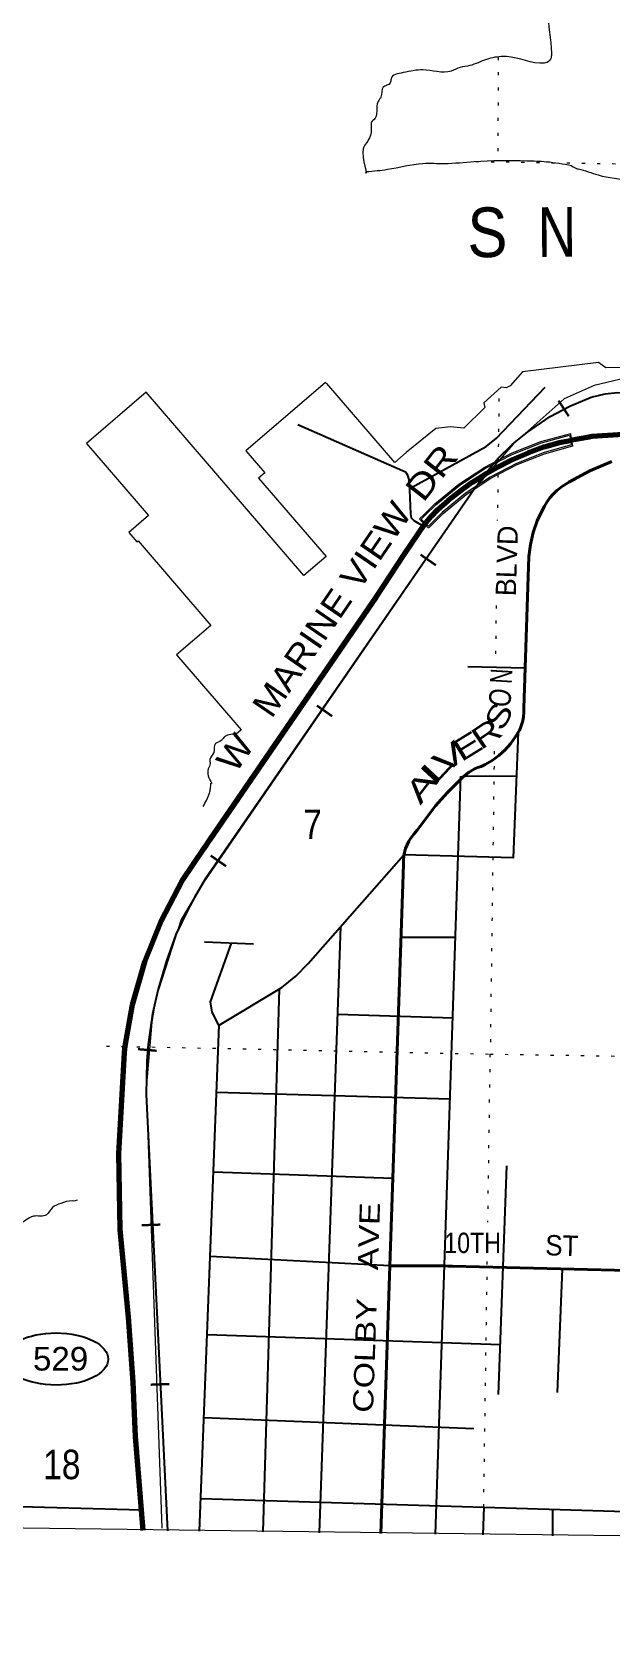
# Model space of a CAD drawing. Header units: feet. Extents: x -493433 to -244333, y 184684 to 373072.
# Drawn here: x -299680 to -296245, y 184934 to 194464 of the extents above; entities that cross this region are included whole.
import ezdxf
from ezdxf.enums import TextEntityAlignment as Align

# ---------------------------------------------------------------- set-up
doc = ezdxf.new("R2010")
doc.units = ezdxf.units.FT
doc.header["$LTSCALE"] = 60
doc.linetypes.add('DOTTED', pattern=[1.5, 0.3, -1.2])
for name, color, linetype, lineweight in [('17', 7, 'Continuous', 25), ('23', 7, 'Continuous', 70), ('26', 7, 'Continuous', 40), ('27', 7, 'Continuous', 13), ('29', 7, 'Continuous', 25), ('34', 7, 'Continuous', 13), ('39', 7, 'Continuous', 13), ('4', 7, 'Continuous', 13), ('41', 7, 'Continuous', 13), ('59', 7, 'Continuous', 13), ('7', 7, 'DOTTED', 13)]:
    doc.layers.add(name, color=color, linetype=linetype, lineweight=lineweight)

msp = doc.modelspace()

# ---------------------------------------------------------------- linework, layer by layer
at = {"layer": '17'}
msp.add_ellipse((-299537.29, 186588.92), major_axis=(-309.24, 1), ratio=0.500121, dxfattribs=at)
at = {"layer": '23'}
for points in [[(-297352.05, 191540.65), (-297310.03, 191590.14), (-297271.4, 191630.26), (-297210.79, 191683.08), (-297124.75, 191751.56), (-297066.09, 191792.65), (-296991.79, 191839.61), (-296925.31, 191876.78), (-296829.49, 191927.65), (-296735.64, 191966.78), (-296641.78, 192002), (-296549.88, 192027.44), (-296475.17, 192042.13)], [(-295545.99, 191971.82), (-295827.33, 192040.01), (-295838.69, 192041.1), (-295867.5, 192046.5), (-295956.65, 192063.62), (-296081.81, 192073.53), (-296171.86, 192075.33), (-296358.69, 192063.09), (-296387.06, 192057.98), (-296453.04, 192046.11), (-296475.17, 192042.13)], [(-299020.71, 185572.08), (-299065.91, 186128.51), (-299079.19, 186451.69), (-299107.57, 186837.18), (-299158.07, 187358.08), (-299165.32, 187807.74), (-299130.97, 188406.57), (-299129.68, 188429.09), (-299124.9, 188456.57), (-299084.07, 188691.16), (-299011.6, 188946), (-298912.89, 189191.87), (-298789.03, 189426.08), (-298658.14, 189621.05), (-298641.36, 189646.05), (-298624.61, 189671.05), (-297638.02, 191109.63), (-297472.93, 191363.02), (-297352.05, 191540.65)]]:
    msp.add_lwpolyline(points, dxfattribs=at)
at = {"layer": '26', "lineweight": 13}
for p, q in [((-296470.25, 192008), (-296469.88, 192008.1)), ((-296470.24, 192007.93), (-296470.25, 192008))]:
    msp.add_line(p, q, dxfattribs=at)
at = {"layer": '26'}
msp.add_line((-297611.27, 185553.31), (-297557.35, 187142.15), dxfattribs=at)
for points in [[(-297557.35, 187142.15), (-297476.17, 189524.14), (-297475.48, 189544.4), (-297473.41, 189574.14), (-297469.95, 189595.15), (-297463.52, 189618.6), (-297454.67, 189641.26), (-297443.5, 189662.87), (-297433.87, 189677.51), (-297413.88, 189702.98), (-297395.15, 189727.51), (-297291.34, 189863.46), (-297285.64, 189872.42), (-297217.27, 189948.06), (-297170.44, 189994.91), (-297123.62, 190041.76), (-297089.6, 190069.06), (-297070.68, 190081.87), (-297050.51, 190092.62), (-297029.33, 190101.21), (-297014.57, 190105.74), (-296992.15, 190116.48), (-296949.77, 190141.07), (-296910.2, 190169.94), (-296873.86, 190202.8), (-296841.16, 190239.27), (-296812.45, 190278.96), (-296788.04, 190321.44), (-296784.3, 190329.11), (-296774.93, 190352.38), (-296768.03, 190376.5), (-296763.7, 190401.21), (-296763.7, 190401.24), (-296761.95, 190426.52), (-296761.15, 190451.24), (-296732.01, 191351.43), (-296722.98, 191423.63), (-296706.46, 191494.48), (-296682.61, 191563.22), (-296651.71, 191629.1), (-296639.88, 191649.35), (-296625.34, 191674.26), (-296608.02, 191699.35), (-296588.4, 191722.27), (-296566.41, 191743.07), (-296557.26, 191750.07), (-296532.13, 191768.18), (-296507.26, 191784.13), (-296494.34, 191792.41), (-296370.72, 191860.13), (-296240.7, 191914.55)], [(-295743.64, 187104.55), (-297184.97, 187140.05), (-297209.97, 187140.67), (-297234.97, 187142.61), (-297525.58, 187142.2), (-297557.35, 187142.15)]]:
    msp.add_lwpolyline(points, dxfattribs=at)
at = {"layer": '29'}
for p, q in [((-296753.43, 190689.75), (-297094.38, 190696.23)), ((-297286.21, 185548.99), (-297135.17, 190048.29)), ((-296805.14, 190047.99), (-297117.4, 190046.75)), ((-297975.16, 185558.15), (-297848.72, 189156.48)), ((-297167.33, 189090.18), (-297490.95, 189090.55)), ((-298656.39, 189064.09), (-298366.09, 189052.06)), ((-298309.6, 185562.59), (-298211.85, 188783.28)), ((-297183.4, 188611.5), (-297867.08, 188634.01)), ((-298686.88, 185567.62), (-298569.88, 188570.29)), ((-297199.56, 188130.1), (-298585.49, 188169.63)), ((-296911.67, 186378.88), (-296863.7, 187735.4)), ((-297539.67, 187661.04), (-298603.91, 187696.98)), ((-297557.35, 187142.15), (-298623.41, 187196.57)), ((-296563.12, 186390.62), (-296532.39, 187123.98)), ((-296901.29, 186672.28), (-298641.48, 186732.8)), ((-297059.36, 186174.54), (-298660.68, 186239.91)), ((-301161.92, 185753.35), (-299030.58, 185693.6)), ((-298679.35, 185760.98), (-295848.81, 185674.38)), ((-296999.76, 185709.59), (-297004.5, 185545.25)), ((-296592.08, 185697.12), (-296591.17, 185539.78))]:
    msp.add_line(p, q, dxfattribs=at)
for points in [[(-297429.05, 191761.42), (-296984.68, 192004.5), (-296924.24, 192053.94), (-296635.65, 192355.97)], [(-298103.23, 192134.38), (-297464.42, 191854.26), (-297453.56, 191837.3), (-297444.28, 191809.43), (-297441.17, 191747.41), (-297433.97, 191604.48), (-297430.35, 191581.84), (-297414.1, 191565.59), (-297360.39, 191533.52)], [(-296794.8, 190309.7), (-296824.3, 189563.04), (-297473.91, 189580.72)], [(-298569.88, 188570.29), (-298197.76, 188793.25), (-298115.11, 188861.29), (-298042.5, 188937.14), (-297473.91, 189580.72)], [(-298571.88, 188570.31), (-298611.84, 188647.64), (-298621.13, 188708.02), (-298497.52, 189057.51)]]:
    msp.add_lwpolyline(points, dxfattribs=at)
at = {"layer": '34', "lineweight": 25}
for p, q in [((-297055.07, 191753.74), (-298652.64, 189435.7)), ((-299003.47, 188159), (-298877, 185570.16))]:
    msp.add_line(p, q, dxfattribs=at)
at = {"layer": '34'}
msp.add_lwpolyline([(-292745.58, 190986.1), (-295725.45, 192364.39), (-295926.03, 192428.08), (-296077.15, 192430.5), (-296344.17, 192366.23), (-296522.74, 192286.44), (-296825.11, 192019.12), (-297052.83, 191756.65), (-298681.09, 189391.78), (-298794.89, 189198.05), (-298945.11, 188730.74), (-298969.46, 188588), (-299003.69, 188193.43), (-298910.46, 185585.4)], dxfattribs=at)
at = {"layer": '34', "lineweight": 25}
for points in [[(-297055.07, 191753.74), (-296992.01, 191841.88), (-296913.34, 191934.4), (-296829.16, 192017.26), (-296739.8, 192089.75), (-296606.63, 192181.58), (-296489.32, 192244.41), (-296362.58, 192296.98), (-296279.89, 192316.92), (-296206.06, 192325.2), (-296104.98, 192321.73), (-296004.44, 192297.98)], [(-298652.64, 189435.7), (-298715.46, 189327.92), (-298753.07, 189258.19), (-298826.71, 189107.67), (-298883.14, 188951.63), (-298931.59, 188784.54), (-298965.26, 188638.18), (-298991.14, 188457.29), (-298999.76, 188356.49), (-299002.11, 188158.93)]]:
    msp.add_lwpolyline(points, dxfattribs=at)
at = {"layer": '39'}
for points in [[(-294501.66, 191897.37), (-294517.23, 191901.53), (-296042.24, 192472.28), (-296276.04, 192471.99), (-296317.89, 192502.9), (-296770.2, 192447.64), (-296844.03, 192364.15), (-296866.38, 192352.41), (-296896.54, 192356.93), (-296998.73, 192263.81), (-296993.11, 192235.5), (-297117.94, 192112.5), (-297196.39, 192121.83), (-297283.22, 192111.11), (-297460.17, 191967.96)], [(-297460.17, 191967.96), (-297460.39, 191968.22), (-297528.19, 191909.89), (-297930.32, 192377.28), (-297931.73, 192376.07), (-297939.27, 192384.83), (-298411.6, 191978.45), (-298299.43, 191848.08), (-298336.45, 191816.22), (-297935.88, 191350.61), (-298066.51, 191238.18), (-299003.83, 192327.2), (-299357.35, 192022.93), (-298988.3, 191594.03), (-299105.46, 191493.18), (-299058.27, 191438.37), (-299050.88, 191444.72), (-298618.64, 190942.74), (-298822.25, 190767.42), (-298439.98, 190323.22), (-298469.76, 190297.59)]]:
    msp.add_lwpolyline(points, dxfattribs=at)
for points in [[(-295721.53, 197075.2), (-295743.16, 197009.58), (-295716.8, 196888.19), (-295772.82, 196915.3), (-295850.73, 196960.89), (-295922.96, 196982.21), (-296013.73, 196977.62), (-296118.91, 196953.09), (-296212.06, 196924.34), (-296216.58, 196892.16), (-296287.63, 196859.02), (-296296.31, 196818.84), (-296341.35, 196773.2), (-296361.62, 196765.46), (-296356.75, 196688.77), (-296371.59, 196640.62), (-296426.62, 196601.18), (-296442.73, 196601.44), (-296443.1, 196577.25), (-296475.83, 196545.52), (-296562.38, 196552.95), (-296606.41, 196573.81), (-296624.2, 196596.28), (-296656.2, 196612.92), (-296716.53, 196621.95), (-296795.26, 196613.13), (-296860.42, 196569.81), (-296880.67, 196564.09), (-296911.53, 196522.24), (-296923.62, 196522.44), (-296932.89, 196443.96), (-296915.3, 196407.4), (-296885.54, 196376.67), (-296865.57, 196364.26), (-296745.75, 196291.79), (-296632.99, 196152.89), (-296595.44, 196103.9), (-296521.3, 195943.45), (-296512.1, 195886.85), (-296483.71, 195765.43), (-296480.37, 195721.02), (-296495.76, 195636.6), (-296472.32, 195587.85), (-296453.15, 195523.02), (-296453.68, 195488.75), (-296474.53, 195442.72), (-296543.79, 195395.44), (-296546.29, 195363.23), (-296585.47, 195305.39), (-296614.05, 195281.66), (-296622.79, 195237.45), (-296625.11, 195217.32), (-296642.55, 195130.91), (-296630.01, 195027.89), (-296581.16, 194928.32), (-296574.51, 194835.48), (-296616.61, 194586.17), (-296598.23, 194337.91), (-296600.65, 194311.73), (-296623.24, 194283.88), (-296639.42, 194280.11), (-296864.58, 194317.97), (-296882.71, 194318.26), (-296983.73, 194301.74), (-297083.05, 194265.03), (-297139.66, 194253.84), (-297192.39, 194232.5), (-297361.58, 194239.24), (-297478.73, 194222.97), (-297549.84, 194185.8), (-297554.23, 194161.69), (-297596.95, 194136.16), (-297609.93, 194077.9), (-297626.45, 194051.96), (-297652.29, 193943.51), (-297662.49, 193935.6), (-297667.16, 193893.34), (-297694.68, 193807.1), (-297715.39, 193771.14), (-297700.67, 193634.34), (-297701.05, 193635.17)], [(-297694.2, 193635.44), (-297571.36, 193649.34), (-297361.23, 193684.28), (-297232.23, 193684.23), (-297056.72, 193695.53), (-296744.24, 193700.61), (-296627.44, 193694.72), (-296478.59, 193672.96)], [(-296481.16, 193672.4), (-296449.45, 193654.12), (-296439.41, 193651.94), (-296321.05, 193615.77), (-296126.09, 193580.39), (-295993.53, 193550.05), (-295685.53, 193526.97), (-295464.21, 193501.26), (-295385.94, 193479.84), (-295305.68, 193456.39), (-295205.83, 193396.32), (-295161.74, 193379.48), (-294969.32, 193309.87), (-294911.14, 193292.82), (-294849.32, 193249.49), (-294779.13, 193226.19), (-294603.05, 193142.73), (-294508.73, 193117.02), (-294484.6, 193112.61), (-294287.63, 193077.2), (-294207.4, 193051.72), (-293908.6, 192954.2), (-293784.59, 192891.73), (-293602.59, 192800.11), (-293436.77, 192704.71), (-293402.67, 192694.09), (-293406.79, 192688.1), (-293398.98, 192671.85), (-293313.57, 192589.85), (-293217.62, 192537.91), (-293178.25, 192476.8), (-293140.52, 192439.9), (-293076.66, 192398.57), (-293039.12, 192349.58), (-292899.24, 192270.73), (-292881.3, 192258.34), (-292813.81, 192214.05)], [(-298469.76, 190297.59), (-298542.63, 190276.58), (-298557.02, 190258.66), (-298591.55, 190241.08), (-298602.42, 190188.83), (-298625.23, 190146.86), (-298623.58, 190122.64), (-298634.15, 190090.56), (-298634.77, 190050.25), (-298613.75, 190004.52)], [(-298665.11, 189867.3), (-298626.88, 189947.92), (-298621.33, 189975.19), (-298619.21, 190006.98)], [(-299410.65, 187532.33), (-299424.99, 187526.85), (-299443.12, 187527.14), (-299509.86, 187512.08), (-299558.59, 187488.67), (-299593.51, 187444.88), (-299672.24, 187436.06), (-299757.58, 187391.05), (-299763.65, 187389.13), (-299784.08, 187371.32), (-299815.35, 187303.28), (-299852.38, 187253.47), (-299857.2, 187201.14), (-299880.14, 187151.1), (-299935.06, 187117.71), (-299972.01, 187073.96), (-300007.82, 186971.72), (-300006.15, 186949.52), (-300004.87, 186901.11), (-300043.05, 186643.69), (-300048.44, 186555.07), (-300040.66, 186403.76), (-300031.31, 186357.25), (-300009.88, 186308.52), (-300008.02, 186298.42), (-299986.5, 186255.74), (-299974.53, 186247.48), (-299968.85, 186223.2)]]:
    msp.add_spline(points, degree=3, dxfattribs=at)
at = {"layer": '4'}
msp.add_lwpolyline([(-489136.84, 372822.34), (-458570.27, 372170.54), (-428002.84, 371560.78), (-397434.59, 370993.07), (-366865.58, 370467.41), (-336295.9, 369983.8), (-305725.57, 369542.24), (-275154.66, 369142.74), (-244583.22, 368785.28), (-246606.46, 184933.95), (-277430.78, 185294.37), (-308254.58, 185697.19), (-339077.78, 186142.4), (-369900.35, 186630.01), (-400722.22, 187160.02), (-431543.33, 187732.42), (-462363.63, 188347.22), (-493183.05, 189004.41)], close=True, dxfattribs=at)
msp.add_lwpolyline([(-489136.84, 372822.34), (-458570.27, 372170.54), (-428002.84, 371560.78), (-397434.59, 370993.07), (-366865.58, 370467.41), (-336295.9, 369983.8), (-305725.57, 369542.24), (-275154.66, 369142.74), (-244583.22, 368785.28), (-246606.46, 184933.95), (-277430.78, 185294.37), (-308254.58, 185697.19), (-339077.78, 186142.4), (-369900.35, 186630.01), (-400722.22, 187160.02), (-431543.33, 187732.42), (-462363.63, 188347.22), (-493183.05, 189004.41)], close=True, dxfattribs=at)
at = {"layer": '59'}
msp.add_line((-297327.65, 191520.53), (-297381.86, 191572.37), dxfattribs=at)
for points in [[(-297381.14, 191574.16), (-297351.08, 191603.7), (-297289.1, 191664.59), (-297147.34, 191780.99), (-296994.19, 191881.92), (-296831.33, 191966.3), (-296660.54, 192033.19), (-296483.69, 192081.86)], [(-297370.92, 191572.98), (-297345.47, 191597.99), (-297283.75, 191658.63), (-297142.59, 191774.54), (-296990.14, 191875.01), (-296828.02, 191959), (-296658.01, 192025.59), (-296490.25, 192071.76)], [(-296490.25, 192071.76), (-296487.98, 192059.55), (-296484.16, 192039.02), (-296479.46, 192013.75)], [(-296470.25, 192008), (-296476.29, 192040.48), (-296480.11, 192061.01), (-296483.95, 192081.67)], [(-296479.46, 192013.75), (-296641.63, 191968.88), (-296805.8, 191904.32), (-296962.32, 191822.95), (-297109.48, 191725.67), (-297245.62, 191613.58), (-297328.3, 191532.22), (-297370.92, 191572.98)], [(-297326.64, 191522.64), (-297240.26, 191607.63), (-297104.72, 191719.23), (-296958.26, 191816.05), (-296802.48, 191897.03), (-296639.09, 191961.28), (-296470.25, 192008)]]:
    msp.add_lwpolyline(points, dxfattribs=at)
at = {"layer": '7'}
for p, q in [((-296913.61, 194315.29), (-296916.63, 193699.58)), ((-297046.76, 193695.9), (-291530.91, 193608.82)), ((-296909.59, 192290.01), (-296914.45, 191927.34)), ((-296915.63, 191838.93), (-296919.28, 191566.14)), ((-296926.02, 191061.56), (-296930.03, 190762.33)), ((-296937.59, 190196.45), (-296961.63, 188398.65)), ((-299238.41, 188446.34), (-296962.75, 188398.64)), ((-296962.75, 188398.64), (-296977.35, 187401.07)), ((-296962.75, 188398.64), (-294598.4, 188361.43)), ((-296980.77, 187167), (-297004.5, 185545.25))]:
    msp.add_line(p, q, dxfattribs=at)

# ---------------------------------------------------------------- texts
at = {"layer": '17'}
for s, rotation, width, p in [('DR', 51.915, 1.2, (-297358.2, 191666.9)), ('MARINE VIEW', 55.557, 1.1, (-298258.9, 190384.53)), ('W', 55.557, 1.1, (-298472.38, 190058.78))]:
    msp.add_text(s, height=150, rotation=rotation, dxfattribs=dict(at, width=width)).set_placement(p)
at = {"layer": '17', "width": 1.05}
msp.add_text('529', height=140, dxfattribs=at).set_placement((-299510.68, 186520.61), align=Align.CENTER)
at = {"layer": '27'}
msp.add_text('BLVD', height=120, rotation=88.146, dxfattribs=at).set_placement((-296809.72, 191114.36))
for s, height, rotation, width, p in [('N', 129.3, 86.495, 0.7, (-296834.08, 190594.02)), ('O', 129.3, 81.217, 0.8, (-296847.24, 190451.09)), ('S', 129.3, 60.959, 1.3, (-296890.47, 190308.4)), ('E', 129.3, 31.593, 1.4, (-297132.63, 190129.38)), ('R', 129.3, 34.242, 1.35, (-297016.55, 190199.95)), ('V', 129.3, 38.025, 1.6, (-297239.38, 190051.22)), ('L', 129.3, 47.025, 2, (-297297.5, 189984.63)), ('A', 129.3, 52.231, 1.6, (-297375.93, 189872.27)), ('COLBY   AVE', 120, 88.056, 1.25, (-297657.04, 186268.46)), ('10TH', 120.9, 0.081, 0.85, (-297233.7, 187217.58)), ('ST', 120.9, 358.589, 0.95, (-296635.87, 187204.7))]:
    msp.add_text(s, height=height, rotation=rotation, dxfattribs=dict(at, width=width)).set_placement(p)
at = {"layer": '34'}
for rotation, p in [(33.417, (-296495.15, 192183.84)), (55.389, (-297283.48, 191299.55)), (55.389, (-297899.04, 190403.75)), (55.39, (-298529.35, 189513.92)), (84.979, (-298940.75, 188418.16)), (271.985, (-299029.15, 187382.83)), (271.985, (-298975.52, 186436.53))]:
    msp.add_text('I', height=110.8, rotation=rotation, dxfattribs=at).set_placement(p, align=Align.CENTER)
at = {"layer": '41'}
for s, width, p in [('S', 0.9, (-297095.67, 193127.58)), ('N', 0.8, (-296678.79, 193129.48))]:
    msp.add_text(s, height=295, rotation=0.261, dxfattribs=dict(at, width=width)).set_placement(p)
at = {"layer": '7', "width": 0.85}
for s, p in [('7', (-298071.4, 189674.34)), ('18', (-299614.01, 185875.79))]:
    msp.add_text(s, height=175, dxfattribs=at).set_placement(p)

doc.saveas('drawing.dxf')
